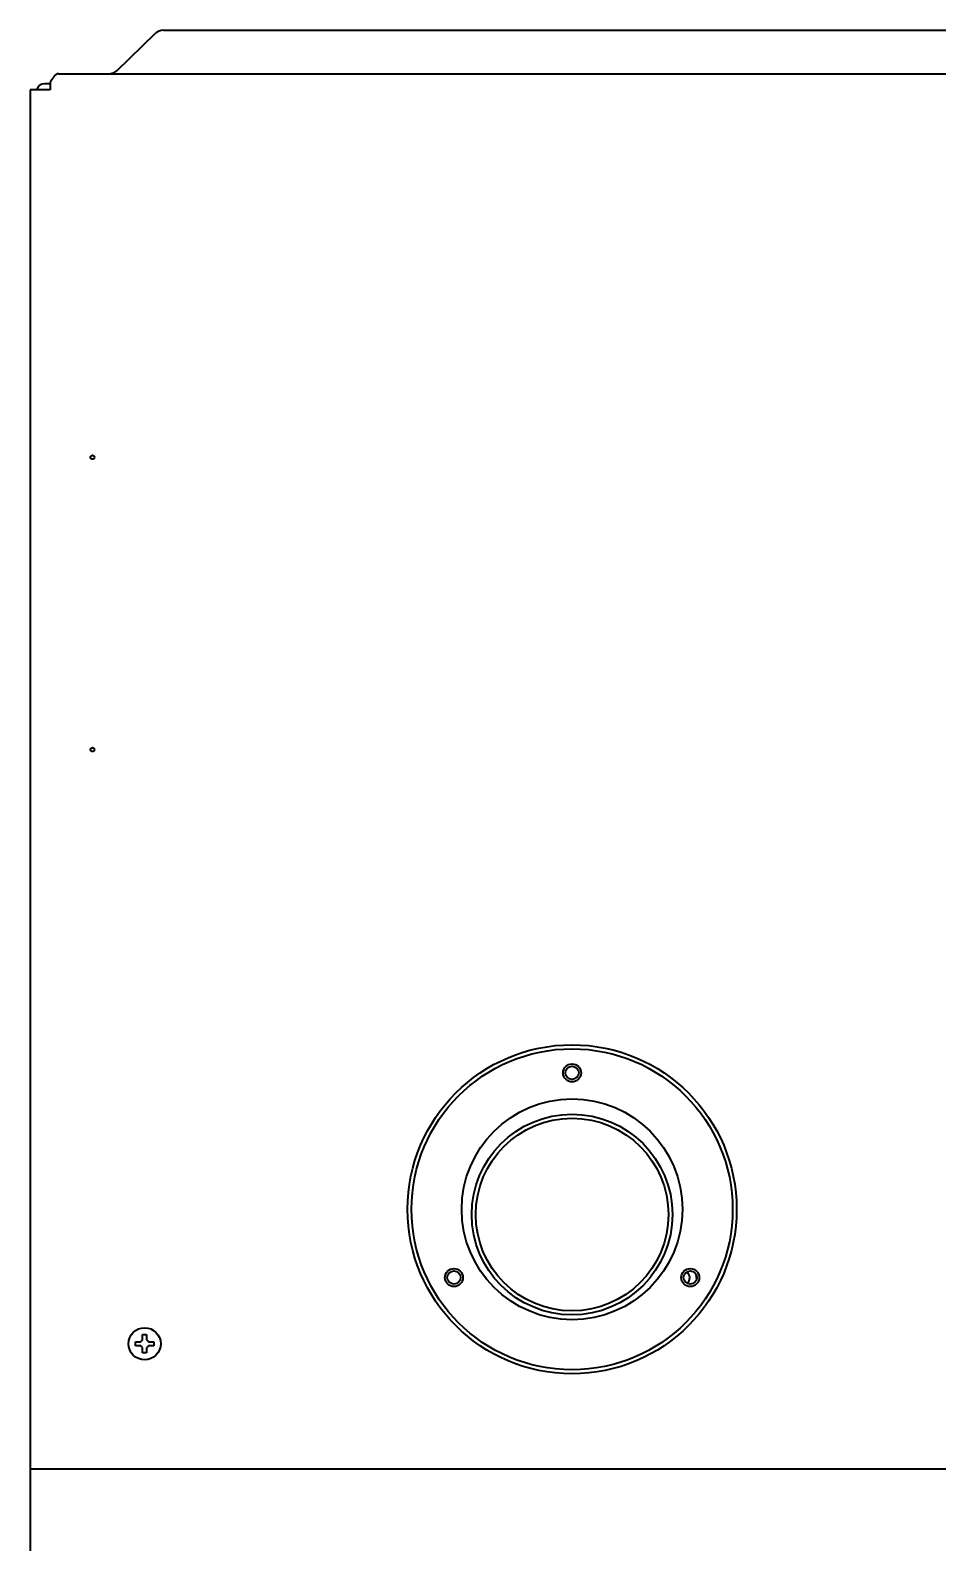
# Model space of a CAD drawing. Extents: x 5809 to 10669, y -850 to 3566.
# Drawn here: x 8371.6 to 8597.7, y 606.9 to 983.9 of the extents above; entities that cross this region are included whole.
import ezdxf

# ---------------------------------------------------------------- set-up
doc = ezdxf.new("R2010")
doc.units = 0
doc.header["$LTSCALE"] = 5
doc.layers.add('1', color=7, linetype='CONTINUOUS', true_color=0xffffff)

msp = doc.modelspace()

# ---------------------------------------------------------------- linework, layer by layer
at = {"layer": '1', "color": 7, "linetype": 'Continuous', "lineweight": 35}
for p, q in [((8404.81, 983.88), (9201.33, 983.88)), ((8393.11, 973.77), (8402.69, 983.03)), ((8378.57, 973.03), (9227.57, 973.03)), ((8371.57, 969.03), (8371.57, -44.17)), ((8376.57, 969.03), (8371.57, 969.03)), ((8376.57, 970.53), (8375.14, 970.53)), ((8376.57, 971.03), (8376.57, 969.03)), ((8397.77, 656.53), (8397.77, 657.03)), ((8397.77, 656.03), (8397.77, 656.53)), ((8402.37, 657.03), (8402.37, 656.53)), ((8402.37, 656.53), (8402.37, 656.03)), ((8371.57, 625.33), (9234.57, 625.33))]:
    msp.add_line(p, q, dxfattribs=at)
for centre, radius in [((8387.07, 877.46), 0.5), ((8387.07, 804.6), 0.5), ((8506.57, 690.03), 41), ((8506.57, 690.03), 40), ((8506.57, 724.03), 2.25), ((8506.57, 724.03), 1.65), ((8506.57, 690.03), 27.5), ((8506.57, 688.73), 25), ((8506.57, 688.73), 24), ((8477.13, 673.03), 2.25), ((8536.02, 673.03), 2.25), ((8477.13, 673.03), 1.65), ((8536.02, 673.03), 1.65), ((8400.07, 656.53), 4)]:
    msp.add_circle(centre, radius, dxfattribs=at)
for centre, radius, start, end in [((8534.03, 672.88), 1.85, 313.6948, 54.9225), ((8506.57, 667.63), 31.5, 9.4155, 11.376)]:
    msp.add_arc(centre, radius, start, end, dxfattribs=at)
for centre, major_axis, ratio, start_param, end_param in [((8404.81, 980.98), (-3, 0), 0.965926, 4.712389, 5.497787), ((8375.14, 968.53), (2.05, 0), 0.974464, 1.570796, 2.888908)]:
    msp.add_ellipse(centre, major_axis=major_axis, ratio=ratio, start_param=start_param, end_param=end_param, dxfattribs=at)
for points, knots in [([(8378.57, 973.03), (8378.49, 973.03), (8378.4, 973.01), (8378.24, 972.96), (8378.15, 972.92), (8377.99, 972.82), (8377.9, 972.76), (8377.74, 972.62), (8377.65, 972.53), (8377.49, 972.35), (8377.4, 972.25), (8377.24, 972.03), (8377.15, 971.91), (8376.99, 971.67), (8376.9, 971.54), (8376.74, 971.29), (8376.65, 971.16), (8376.57, 971.03)], [0, 0, 0, 0, 0.125, 0.125, 0.25, 0.25, 0.375, 0.375, 0.5, 0.5, 0.625, 0.625, 0.75, 0.75, 0.875, 0.875, 1, 1, 1, 1]), ([(8393.11, 973.77), (8393.04, 973.71), (8392.98, 973.66), (8392.85, 973.56), (8392.79, 973.52), (8392.66, 973.43), (8392.59, 973.38), (8392.47, 973.3), (8392.4, 973.27), (8392.27, 973.2), (8392.21, 973.17), (8392.08, 973.12), (8392.02, 973.1), (8391.89, 973.06), (8391.83, 973.05), (8391.7, 973.03), (8391.63, 973.03), (8391.57, 973.03)], [0, 0, 0, 0, 0.125, 0.125, 0.25, 0.25, 0.375, 0.375, 0.5, 0.5, 0.625, 0.625, 0.75, 0.75, 0.875, 0.875, 1, 1, 1, 1]), ([(8397.77, 657.03), (8397.98, 657.03), (8398.19, 657.03), (8398.51, 657.03), (8398.62, 657.03), (8398.84, 657.03), (8398.96, 657.03), (8399.07, 657.03)], [0, 0, 0, 0, 0.5, 0.5, 0.75, 0.75, 1, 1, 1, 1]), ([(8400.57, 658.83), (8400.57, 658.62), (8400.57, 658.41), (8400.57, 658.09), (8400.57, 657.98), (8400.57, 657.75), (8400.57, 657.64), (8400.57, 657.53)], [0, 0, 0, 0, 0.5, 0.5, 0.75, 0.75, 1, 1, 1, 1]), ([(8402.37, 656.03), (8402.17, 656.03), (8401.96, 656.03), (8401.64, 656.03), (8401.53, 656.03), (8401.3, 656.03), (8401.19, 656.03), (8401.07, 656.03)], [0, 0, 0, 0, 0.5, 0.5, 0.75, 0.75, 1, 1, 1, 1]), ([(8399.57, 654.23), (8399.57, 654.43), (8399.57, 654.64), (8399.57, 654.96), (8399.57, 655.07), (8399.57, 655.3), (8399.57, 655.41), (8399.57, 655.53)], [0, 0, 0, 0, 0.5, 0.5, 0.75, 0.75, 1, 1, 1, 1])]:
    msp.add_open_spline(points, degree=3, knots=knots, dxfattribs=at)
for points in [[(8399.07, 656.03), (8399.02, 656.03), (8398.91, 656.03), (8398.75, 656.03), (8398.59, 656.03), (8398.43, 656.03), (8398.28, 656.03), (8398.13, 656.03), (8397.96, 656.03), (8397.84, 656.03), (8397.77, 656.03)], [(8399.07, 657.03), (8399.1, 657.05), (8399.14, 657.1), (8399.22, 657.17), (8399.29, 657.24), (8399.36, 657.31), (8399.43, 657.38), (8399.5, 657.45), (8399.55, 657.5), (8399.57, 657.53)], [(8399.57, 655.53), (8399.55, 655.55), (8399.5, 655.6), (8399.42, 655.68), (8399.35, 655.75), (8399.28, 655.82), (8399.21, 655.89), (8399.14, 655.96), (8399.1, 656), (8399.07, 656.03)], [(8399.57, 657.53), (8399.57, 657.58), (8399.57, 657.69), (8399.57, 657.85), (8399.57, 658.01), (8399.57, 658.16), (8399.57, 658.32), (8399.57, 658.47), (8399.57, 658.64), (8399.57, 658.76), (8399.57, 658.83)], [(8399.57, 658.83), (8399.74, 658.83), (8400.07, 658.83), (8400.41, 658.83), (8400.57, 658.83)], [(8400.57, 657.53), (8400.6, 657.5), (8400.65, 657.45), (8400.72, 657.38), (8400.8, 657.3), (8400.87, 657.23), (8400.94, 657.16), (8401, 657.1), (8401.05, 657.05), (8401.07, 657.03)], [(8401.07, 656.03), (8401.05, 656), (8401, 655.95), (8400.93, 655.88), (8400.86, 655.81), (8400.79, 655.74), (8400.72, 655.67), (8400.64, 655.6), (8400.6, 655.55), (8400.57, 655.53)], [(8401.07, 657.03), (8401.13, 657.03), (8401.24, 657.03), (8401.4, 657.03), (8401.56, 657.03), (8401.71, 657.03), (8401.86, 657.03), (8402.02, 657.03), (8402.19, 657.03), (8402.31, 657.03), (8402.37, 657.03)], [(8400.57, 654.23), (8400.41, 654.23), (8400.07, 654.23), (8399.74, 654.23), (8399.57, 654.23)], [(8400.57, 655.53), (8400.57, 655.47), (8400.57, 655.36), (8400.57, 655.2), (8400.57, 655.04), (8400.57, 654.89), (8400.57, 654.74), (8400.57, 654.58), (8400.57, 654.41), (8400.57, 654.29), (8400.57, 654.23)]]:
    msp.add_open_spline(points, degree=3, dxfattribs=at)

doc.saveas('drawing.dxf')
